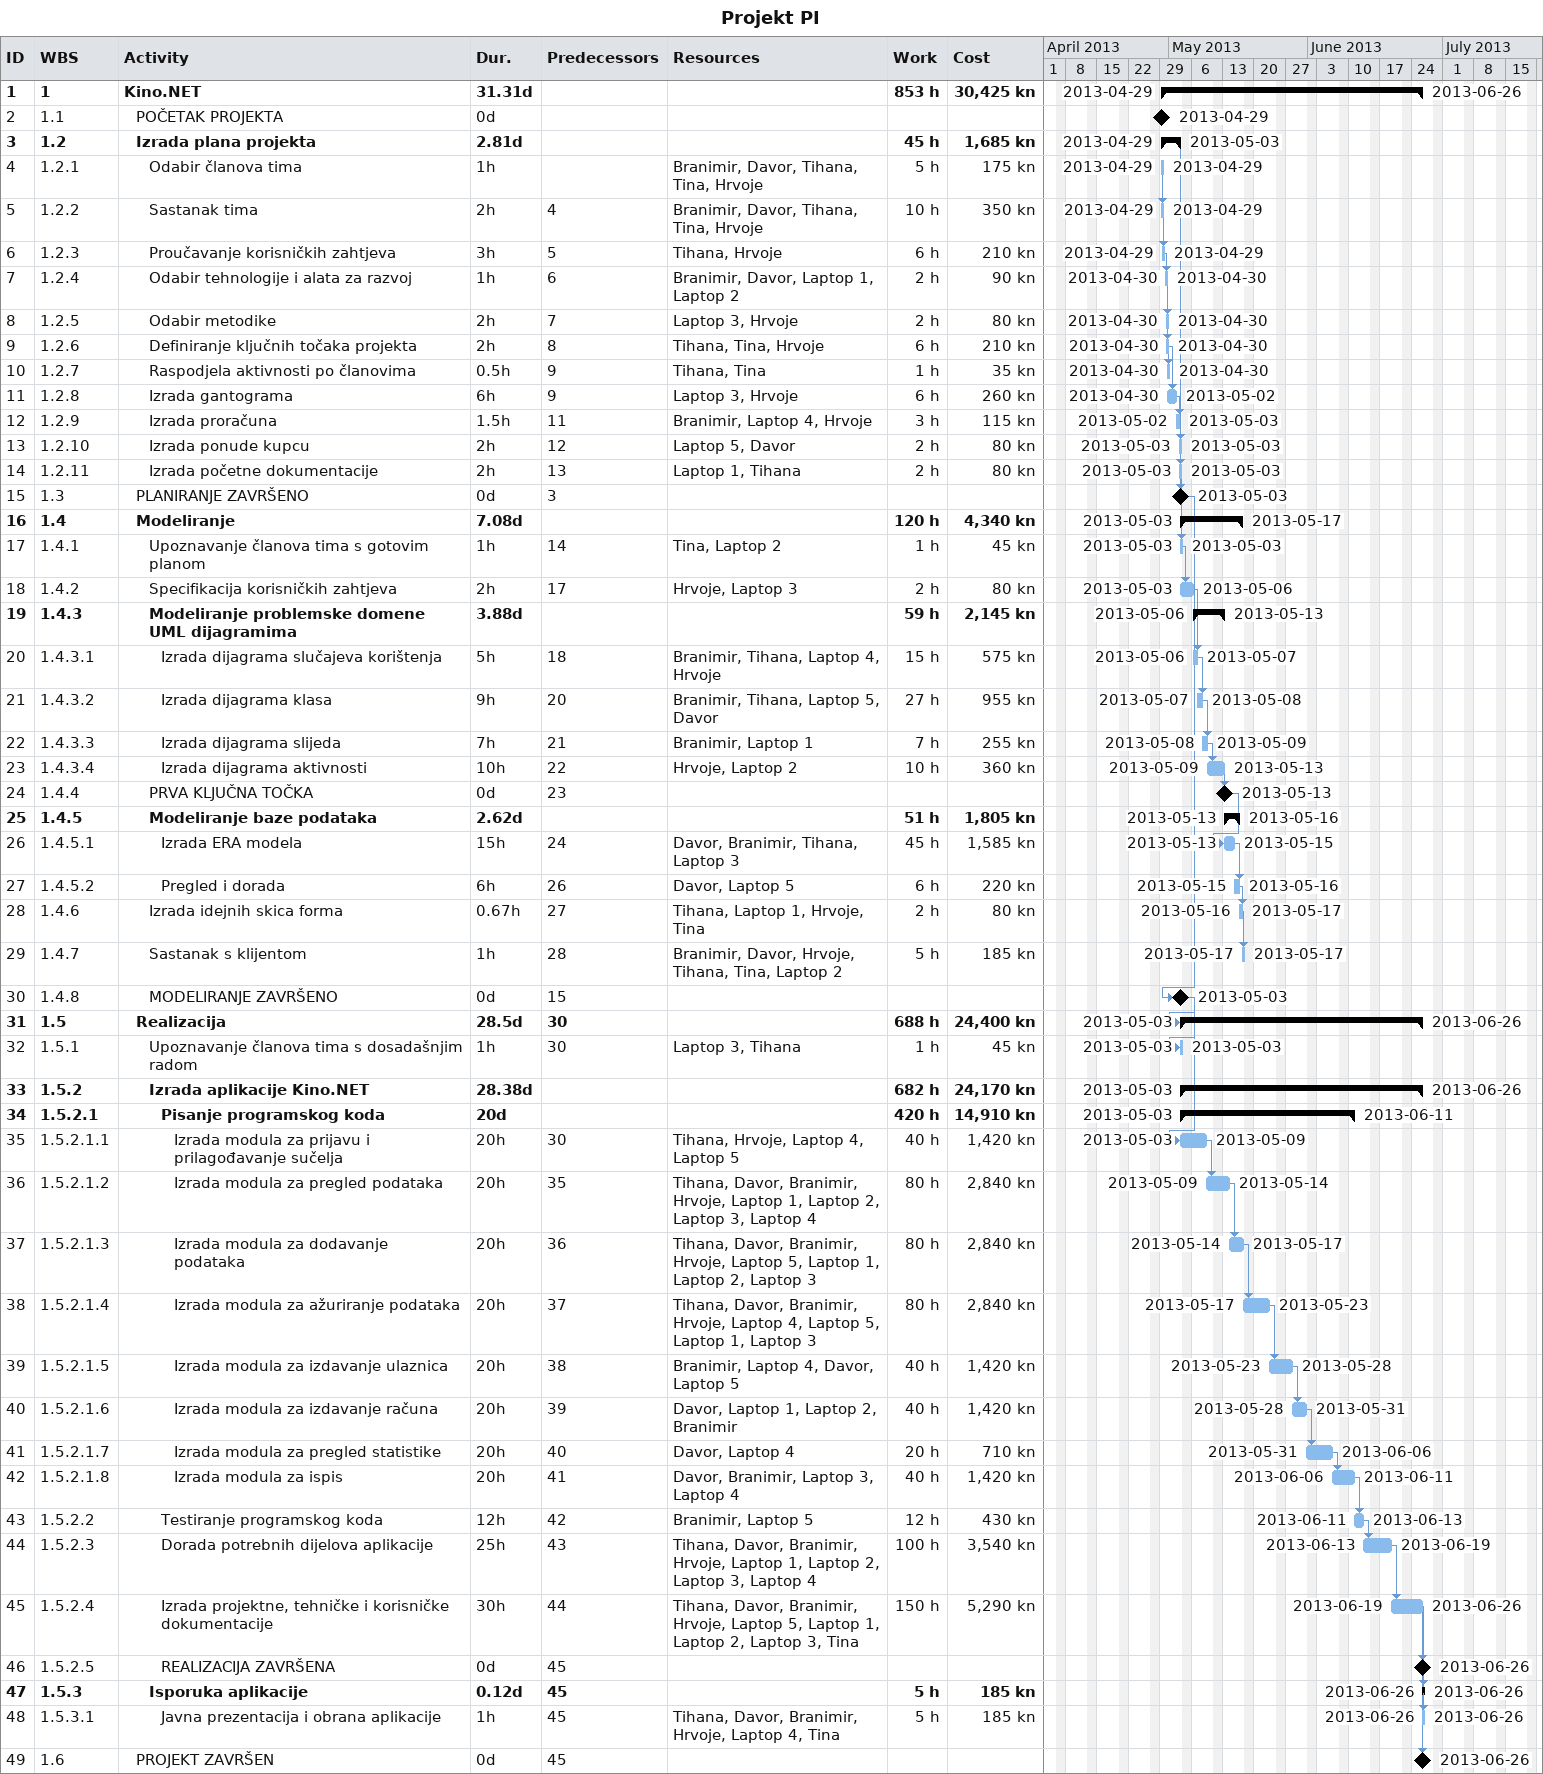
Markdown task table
Projekt PI

| ID | WBS | Task | Duration | Start | Finish | Predecessors | Resources | Work (h) | Cost (kn) |
|---|---|---|---|---|---|---|---|---|---|
| 1 | 1 | **Kino.NET** | 31.31d | 2013-04-29 | 2013-06-26 |  |  | 853 | 30425 |
| 2 | 1.1 | POČETAK PROJEKTA | 0d | 2013-04-29 | 2013-04-29 |  |  |  |  |
| 3 | 1.2 | **Izrada plana projekta** | 2.81d | 2013-04-29 | 2013-05-03 |  |  | 45 | 1685 |
| 4 | 1.2.1 | Odabir članova tima | 1h | 2013-04-29 | 2013-04-29 |  | Branimir, Davor, Tihana, Tina, Hrvoje | 5 | 175 |
| 5 | 1.2.2 | Sastanak tima | 2h | 2013-04-29 | 2013-04-29 | 4 | Branimir, Davor, Tihana, Tina, Hrvoje | 10 | 350 |
| 6 | 1.2.3 | Proučavanje korisničkih zahtjeva | 3h | 2013-04-29 | 2013-04-29 | 5 | Tihana, Hrvoje | 6 | 210 |
| 7 | 1.2.4 | Odabir tehnologije i alata za razvoj | 1h | 2013-04-30 | 2013-04-30 | 6 | Branimir, Davor, Laptop 1, Laptop 2 | 2 | 90 |
| 8 | 1.2.5 | Odabir metodike | 2h | 2013-04-30 | 2013-04-30 | 7 | Laptop 3, Hrvoje | 2 | 80 |
| 9 | 1.2.6 | Definiranje ključnih točaka projekta | 2h | 2013-04-30 | 2013-04-30 | 8 | Tihana, Tina, Hrvoje | 6 | 210 |
| 10 | 1.2.7 | Raspodjela aktivnosti po članovima | 0.5h | 2013-04-30 | 2013-04-30 | 9 | Tihana, Tina | 1 | 35 |
| 11 | 1.2.8 | Izrada gantograma | 6h | 2013-04-30 | 2013-05-02 | 9 | Laptop 3, Hrvoje | 6 | 260 |
| 12 | 1.2.9 | Izrada proračuna | 1.5h | 2013-05-02 | 2013-05-03 | 11 | Branimir, Laptop 4, Hrvoje | 3 | 115 |
| 13 | 1.2.10 | Izrada ponude kupcu | 2h | 2013-05-03 | 2013-05-03 | 12 | Laptop 5, Davor | 2 | 80 |
| 14 | 1.2.11 | Izrada početne dokumentacije | 2h | 2013-05-03 | 2013-05-03 | 13 | Laptop 1, Tihana | 2 | 80 |
| 15 | 1.3 | PLANIRANJE ZAVRŠENO | 0d | 2013-05-03 | 2013-05-03 | 3 |  |  |  |
| 16 | 1.4 | **Modeliranje** | 7.08d | 2013-05-03 | 2013-05-17 |  |  | 120 | 4340 |
| 17 | 1.4.1 | Upoznavanje članova tima s gotovim planom | 1h | 2013-05-03 | 2013-05-03 | 14 | Tina, Laptop 2 | 1 | 45 |
| 18 | 1.4.2 | Specifikacija korisničkih zahtjeva | 2h | 2013-05-03 | 2013-05-06 | 17 | Hrvoje, Laptop 3 | 2 | 80 |
| 19 | 1.4.3 | **Modeliranje problemske domene UML dijagramima** | 3.88d | 2013-05-06 | 2013-05-13 |  |  | 59 | 2145 |
| 20 | 1.4.3.1 | Izrada dijagrama slučajeva korištenja | 5h | 2013-05-06 | 2013-05-07 | 18 | Branimir, Tihana, Laptop 4, Hrvoje | 15 | 575 |
| 21 | 1.4.3.2 | Izrada dijagrama klasa | 9h | 2013-05-07 | 2013-05-08 | 20 | Branimir, Tihana, Laptop 5, Davor | 27 | 955 |
| 22 | 1.4.3.3 | Izrada dijagrama slijeda | 7h | 2013-05-08 | 2013-05-09 | 21 | Branimir, Laptop 1 | 7 | 255 |
| 23 | 1.4.3.4 | Izrada dijagrama aktivnosti | 10h | 2013-05-09 | 2013-05-13 | 22 | Hrvoje, Laptop 2 | 10 | 360 |
| 24 | 1.4.4 | PRVA KLJUČNA TOČKA | 0d | 2013-05-13 | 2013-05-13 | 23 |  |  |  |
| 25 | 1.4.5 | **Modeliranje baze podataka** | 2.62d | 2013-05-13 | 2013-05-16 |  |  | 51 | 1805 |
| 26 | 1.4.5.1 | Izrada ERA modela | 15h | 2013-05-13 | 2013-05-15 | 24 | Davor, Branimir, Tihana, Laptop 3 | 45 | 1585 |
| 27 | 1.4.5.2 | Pregled i dorada | 6h | 2013-05-15 | 2013-05-16 | 26 | Davor, Laptop 5 | 6 | 220 |
| 28 | 1.4.6 | Izrada idejnih skica forma | 0.67h | 2013-05-16 | 2013-05-17 | 27 | Tihana, Laptop 1, Hrvoje, Tina | 2 | 80 |
| 29 | 1.4.7 | Sastanak s klijentom | 1h | 2013-05-17 | 2013-05-17 | 28 | Branimir, Davor, Hrvoje, Tihana, Tina, Laptop 2 | 5 | 185 |
| 30 | 1.4.8 | MODELIRANJE ZAVRŠENO | 0d | 2013-05-03 | 2013-05-03 | 15 |  |  |  |
| 31 | 1.5 | **Realizacija** | 28.5d | 2013-05-03 | 2013-06-26 | 30 |  | 688 | 24400 |
| 32 | 1.5.1 | Upoznavanje članova tima s dosadašnjim radom | 1h | 2013-05-03 | 2013-05-03 | 30 | Laptop 3, Tihana | 1 | 45 |
| 33 | 1.5.2 | **Izrada aplikacije Kino.NET** | 28.38d | 2013-05-03 | 2013-06-26 |  |  | 682 | 24170 |
| 34 | 1.5.2.1 | **Pisanje programskog koda** | 20d | 2013-05-03 | 2013-06-11 |  |  | 420 | 14910 |
| 35 | 1.5.2.1.1 | Izrada modula za prijavu i prilagođavanje sučelja | 20h | 2013-05-03 | 2013-05-09 | 30 | Tihana, Hrvoje, Laptop 4, Laptop 5 | 40 | 1420 |
| 36 | 1.5.2.1.2 | Izrada modula za pregled podataka | 20h | 2013-05-09 | 2013-05-14 | 35 | Tihana, Davor, Branimir, Hrvoje, Laptop 1, Laptop 2, Laptop 3, Laptop 4 | 80 | 2840 |
| 37 | 1.5.2.1.3 | Izrada modula za dodavanje podataka | 20h | 2013-05-14 | 2013-05-17 | 36 | Tihana, Davor, Branimir, Hrvoje, Laptop 5, Laptop 1, Laptop 2, Laptop 3 | 80 | 2840 |
| 38 | 1.5.2.1.4 | Izrada modula za ažuriranje podataka | 20h | 2013-05-17 | 2013-05-23 | 37 | Tihana, Davor, Branimir, Hrvoje, Laptop 4, Laptop 5, Laptop 1, Laptop 3 | 80 | 2840 |
| 39 | 1.5.2.1.5 | Izrada modula za izdavanje ulaznica | 20h | 2013-05-23 | 2013-05-28 | 38 | Branimir, Laptop 4, Davor, Laptop 5 | 40 | 1420 |
| 40 | 1.5.2.1.6 | Izrada modula za izdavanje računa | 20h | 2013-05-28 | 2013-05-31 | 39 | Davor, Laptop 1, Laptop 2, Branimir | 40 | 1420 |
| 41 | 1.5.2.1.7 | Izrada modula za pregled statistike | 20h | 2013-05-31 | 2013-06-06 | 40 | Davor, Laptop 4 | 20 | 710 |
| 42 | 1.5.2.1.8 | Izrada modula za ispis | 20h | 2013-06-06 | 2013-06-11 | 41 | Davor, Branimir, Laptop 3, Laptop 4 | 40 | 1420 |
| 43 | 1.5.2.2 | Testiranje programskog koda | 12h | 2013-06-11 | 2013-06-13 | 42 | Branimir, Laptop 5 | 12 | 430 |
| 44 | 1.5.2.3 | Dorada potrebnih dijelova aplikacije | 25h | 2013-06-13 | 2013-06-19 | 43 | Tihana, Davor, Branimir, Hrvoje, Laptop 1, Laptop 2, Laptop 3, Laptop 4 | 100 | 3540 |
| 45 | 1.5.2.4 | Izrada projektne, tehničke i korisničke dokumentacije | 30h | 2013-06-19 | 2013-06-26 | 44 | Tihana, Davor, Branimir, Hrvoje, Laptop 5, Laptop 1, Laptop 2, Laptop 3, Tina | 150 | 5290 |
| 46 | 1.5.2.5 | REALIZACIJA ZAVRŠENA | 0d | 2013-06-26 | 2013-06-26 | 45 |  |  |  |
| 47 | 1.5.3 | **Isporuka aplikacije** | 0.12d | 2013-06-26 | 2013-06-26 | 45 |  | 5 | 185 |
| 48 | 1.5.3.1 | Javna prezentacija i obrana aplikacije | 1h | 2013-06-26 | 2013-06-26 | 45 | Tihana, Davor, Branimir, Hrvoje, Laptop 4, Tina | 5 | 185 |
| 49 | 1.6 | PROJEKT ZAVRŠEN | 0d | 2013-06-26 | 2013-06-26 | 45 |  |  |  |
